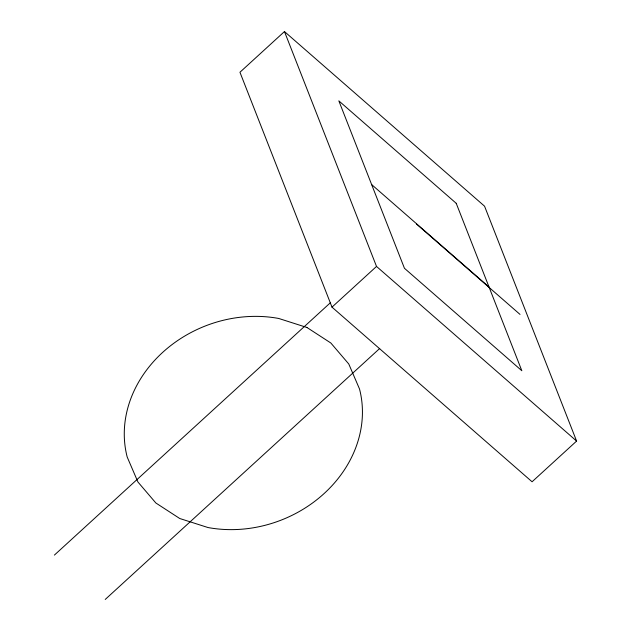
<?xml version="1.0" encoding="UTF-8"?>
<svg xmlns="http://www.w3.org/2000/svg" width="631" height="631" viewBox="0 0 631 631"><rect width="100%" height="100%" fill="white"/><g stroke="black" fill="none" stroke-linecap="round" stroke-linejoin="round"><path stroke-width="0.95" d="M284.463 31.55L239.946 72.257L331.993 307.139L532.075 481.776L576.6 441.069L484.553 206.187L284.463 31.55L376.518 266.432L576.6 441.069M54.4 555.091L330.328 302.801M331.993 307.139L376.518 266.432M105.227 599.45L379.704 348.478M371.643 184.567L489.025 287.026M416.468 224.037L520.023 314.419M306.95 327.481L278.721 318.466A121.207 104.218 -21.4 0 0 127.194 457.018L137.937 482.013L155.865 502.994L179.756 518.516L207.985 527.532A121.207 104.218 -21.4 0 0 359.512 388.98L348.769 363.984L330.841 343.004L306.95 327.481M456.221 203.316L338.839 100.865L404.447 268.278L521.829 370.728L456.221 203.316"/></g></svg>
